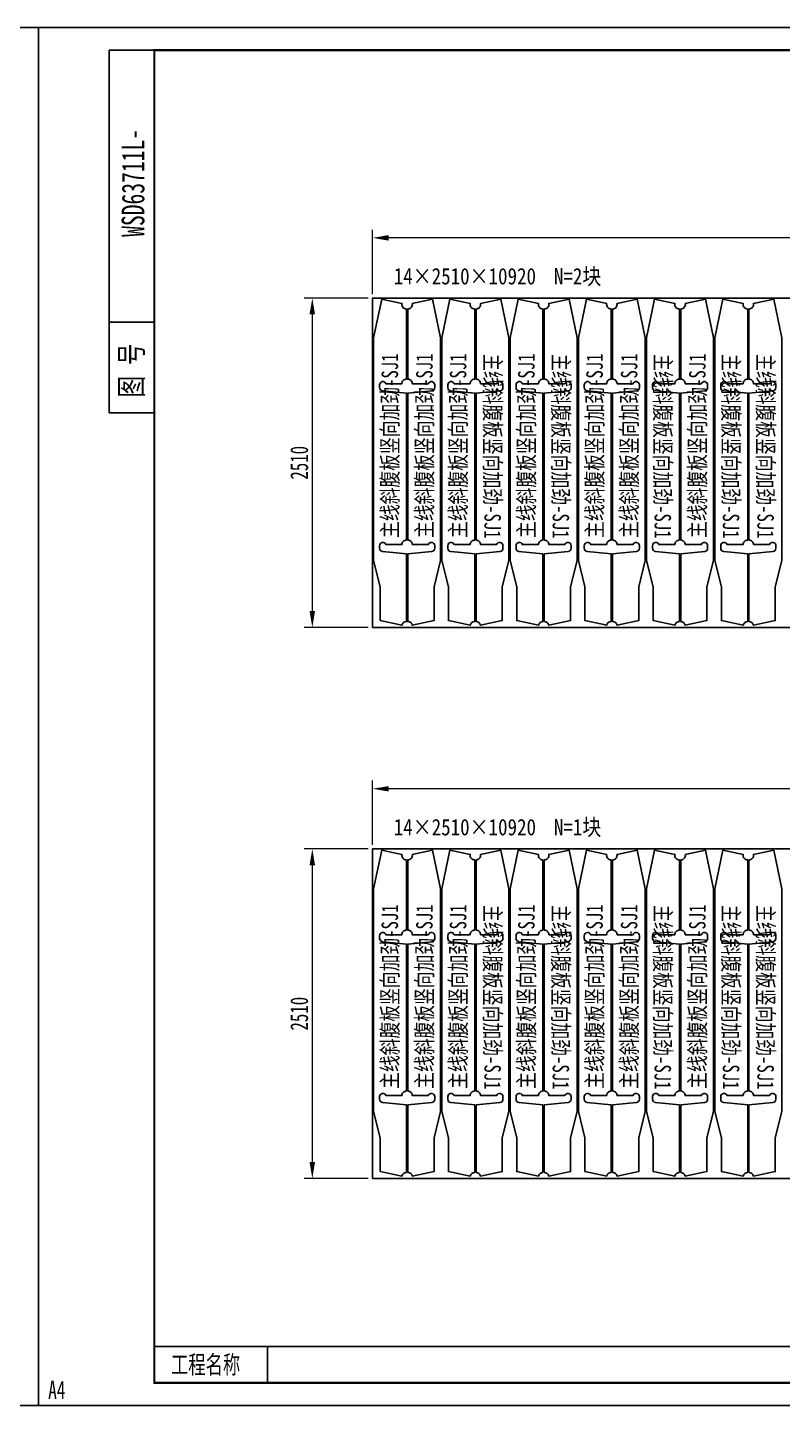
# Model space of a CAD drawing. Extents: x 1629247 to 2251351, y -601856 to -65897.
# Drawn here: x 1869268 to 1875021, y -430288 to -419788 of the extents above; entities that cross this region are included whole.
import ezdxf
from ezdxf.enums import TextEntityAlignment as Align

# ---------------------------------------------------------------- set-up
doc = ezdxf.new("R2010")
doc.units = 0
doc.header["$LTSCALE"] = 2
doc.header["$MEASUREMENT"] = 0
doc.header["$PDMODE"] = 35
doc.header["$PDSIZE"] = 50
doc.layers.get('0').update_dxf_attribs({"linetype": 'CONTINUOUS'})
doc.layers.get('Defpoints').update_dxf_attribs({"linetype": 'CONTINUOUS'})
doc.layers.add('A3', color=7, linetype='CONTINUOUS')
doc.styles.add('仿宋', font='仿宋_GB2312_1.ttf', dxfattribs={"width": 0.7})
doc.dimstyles.new('标准标注样式-50', dxfattribs={"dimscale": 50, "dimtxt": 2.7, "dimasz": 2.5, "dimexe": 1.25, "dimexo": 0.625, "dimtad": 1, "dimdec": 0, "dimdsep": 46, "dimtxsty": '仿宋', "dimcen": 2.5, "dimclrd": 3, "dimclre": 3, "dimclrt": 4, "dimazin": 0, "dimtfac": 1, "dimtdec": 0, "dimtmove": 0, "dimatfit": 3, "dimfxl": 1.25, "dimlwd": 13, "dimlwe": 13, "dimarcsym": 0})

# ---------------------------------------------------------------- blocks, each defined once
blk = doc.blocks.new('*D232')
at = {"color": 3, "lineweight": 13, "ltscale": 3}
for p, q in [((1871896, -421819), (1871896, -421329)), ((1882816, -421819), (1882816, -421329))]:
    blk.add_line(p, q, dxfattribs=at)
at = {"color": 3, "linetype": 'ByBlock', "lineweight": 13, "ltscale": 3}
blk.add_line((1882691, -421391), (1872021, -421391), dxfattribs=at)
at = {"color": 3, "ltscale": 3}
for points in [[(1872021, -421370), (1872021, -421412), (1871896, -421391)], [(1882691, -421370), (1882691, -421412), (1882816, -421391)]]:
    blk.add_solid(points, dxfattribs=at)
at = {"layer": 'Defpoints', "color": 0, "ltscale": 3}
for p in [(1871896, -421391), (1871896, -421850), (1882816, -421850)]:
    blk.add_point(p, dxfattribs=at)
at = {"color": 4, "ltscale": 3, "insert": (1877356, -421292), "char_height": 135, "attachment_point": 5, "style": '仿宋'}
blk.add_mtext('10920', dxfattribs=at)
blk = doc.blocks.new('*D233')
at = {"color": 3, "lineweight": 13, "ltscale": 3}
for p, q in [((1871864, -421850), (1871376, -421850)), ((1871864, -424360), (1871376, -424360))]:
    blk.add_line(p, q, dxfattribs=at)
at = {"color": 3, "linetype": 'ByBlock', "lineweight": 13, "ltscale": 3}
blk.add_line((1871438, -421975), (1871438, -424235), dxfattribs=at)
at = {"color": 3, "ltscale": 3}
for points in [[(1871417, -421975), (1871459, -421975), (1871438, -421850)], [(1871417, -424235), (1871459, -424235), (1871438, -424360)]]:
    blk.add_solid(points, dxfattribs=at)
at = {"layer": 'Defpoints', "color": 0, "ltscale": 3}
for p in [(1871896, -421850), (1871438, -424360), (1871896, -424360)]:
    blk.add_point(p, dxfattribs=at)
at = {"color": 4, "ltscale": 3, "insert": (1871339, -423105), "char_height": 135, "attachment_point": 5, "rotation": 90, "style": '仿宋'}
blk.add_mtext('2510', dxfattribs=at)
blk = doc.blocks.new('tukuangA4-')
at = {"layer": 'A3'}
for p, q in [((537, 7565), (537, 10327)), ((882, 10327), (537, 10327)), ((882, 8256), (537, 8256)), ((882, 7565), (537, 7565)), ((1745, 173), (1745, 449))]:
    blk.add_line(p, q, dxfattribs=at)
blk.add_lwpolyline([(14850, 10500), (14850, 0), (0, 0), (0, 10500)], close=True, dxfattribs=at)
for points, const_width in [([(882, 10327), (14677, 10327), (14677, 173), (882, 173), (882, 10327)], 17.3), ([(882, 449), (14677, 449)], 13.8)]:
    blk.add_lwpolyline(points, dxfattribs=dict(at, const_width=const_width))
at = {"layer": 'A3', "color": 7, "linetype": 'Continuous', "style": '仿宋', "width": 0.7}
blk.add_text('WSD63711L-', height=172.6, rotation=90, dxfattribs=at).set_placement((806, 9316), align=Align.CENTER)
blk.add_text('图 号', height=172.6, rotation=90, dxfattribs=at).set_placement((793, 7681))
blk.add_text('工程名称', height=138.1, dxfattribs=at).set_placement((1009, 242))
blk.add_text('A4', height=138.1, dxfattribs=at).set_placement((139, 50), align=Align.CENTER)
blk = doc.blocks.new('*D234')
at = {"color": 3, "lineweight": 13, "ltscale": 3}
for p, q in [((1871896, -426017), (1871896, -425527)), ((1882816, -426017), (1882816, -425527))]:
    blk.add_line(p, q, dxfattribs=at)
at = {"color": 3, "linetype": 'ByBlock', "lineweight": 13, "ltscale": 3}
blk.add_line((1882691, -425589), (1872021, -425589), dxfattribs=at)
at = {"color": 3, "ltscale": 3}
for points in [[(1872021, -425569), (1872021, -425610), (1871896, -425589)], [(1882691, -425569), (1882691, -425610), (1882816, -425589)]]:
    blk.add_solid(points, dxfattribs=at)
at = {"layer": 'Defpoints', "color": 0, "ltscale": 3}
for p in [(1871896, -425589), (1871896, -426048), (1882816, -426048)]:
    blk.add_point(p, dxfattribs=at)
at = {"color": 4, "ltscale": 3, "insert": (1877356, -425491), "char_height": 135, "attachment_point": 5, "style": '仿宋'}
blk.add_mtext('10920', dxfattribs=at)
blk = doc.blocks.new('*D235')
at = {"color": 3, "lineweight": 13, "ltscale": 3}
for p, q in [((1871864, -426048), (1871376, -426048)), ((1871864, -428558), (1871376, -428558))]:
    blk.add_line(p, q, dxfattribs=at)
at = {"color": 3, "linetype": 'ByBlock', "lineweight": 13, "ltscale": 3}
blk.add_line((1871438, -426173), (1871438, -428433), dxfattribs=at)
at = {"color": 3, "ltscale": 3}
for points in [[(1871417, -426173), (1871459, -426173), (1871438, -426048)], [(1871417, -428433), (1871459, -428433), (1871438, -428558)]]:
    blk.add_solid(points, dxfattribs=at)
at = {"layer": 'Defpoints', "color": 0, "ltscale": 3}
for p in [(1871896, -426048), (1871438, -428558), (1871896, -428558)]:
    blk.add_point(p, dxfattribs=at)
at = {"color": 4, "ltscale": 3, "insert": (1871339, -427303), "char_height": 135, "attachment_point": 5, "rotation": 90, "style": '仿宋'}
blk.add_mtext('2510', dxfattribs=at)

msp = doc.modelspace()

# ---------------------------------------------------------------- linework, layer by layer
at = {"color": 8, "ltscale": 3}
for points in [[(1871895.6, -424359.8), (1882815.6, -424359.8), (1882815.6, -421849.8), (1871895.6, -421849.8)], [(1871895.6, -428558), (1882815.6, -428558), (1882815.6, -426048), (1871895.6, -426048)]]:
    msp.add_lwpolyline(points, close=True, dxfattribs=at)
at = {"color": 1, "ltscale": 3}
for points in [[(1871955.6, -424049.8), (1871955.6, -424308.1), (1872121.3, -424342.6, -0.3552568), (1872155.6, -424314.8), (1872155.6, -423799.9), (1871973.1, -423781.8, -0.3855079), (1871950.6, -423756.9), (1871950.6, -423736.9, -0.8490905), (1871999.3, -423728.9), (1872120.6, -423728.9, -0.4142136), (1872155.6, -423693.9), (1872155.6, -422574.1), (1871973.1, -422556, -0.3855079), (1871950.6, -422531.1), (1871950.6, -422511.1, -0.8490905), (1871999.3, -422503.1), (1872120.6, -422503.1, -0.4142136), (1872155.6, -422468.1), (1872155.6, -421933.3, -0.4757351), (1872121.3, -421891.1), (1871966.8, -421858.9), (1871905.6, -422152.6), (1871905.6, -423849.8)], [(1872365.6, -424049.8), (1872365.6, -424308.1), (1872199.9, -424342.6, 0.3552568), (1872165.6, -424314.8), (1872165.6, -423799.9), (1872348.1, -423781.8, 0.3855079), (1872370.6, -423756.9), (1872370.6, -423736.9, 0.8490905), (1872321.9, -423728.9), (1872200.6, -423728.9, 0.4142136), (1872165.6, -423693.9), (1872165.6, -422574.1), (1872348.1, -422556, 0.3855079), (1872370.6, -422531.1), (1872370.6, -422511.1, 0.8490905), (1872321.9, -422503.1), (1872200.6, -422503.1, 0.4142136), (1872165.6, -422468.1), (1872165.6, -421933.3, 0.4757351), (1872199.9, -421891.1), (1872354.4, -421858.9), (1872415.6, -422152.6), (1872415.6, -423849.8)], [(1872475.6, -424049.8), (1872475.6, -424308.1), (1872641.3, -424342.6, -0.3552568), (1872675.6, -424314.8), (1872675.6, -423799.9), (1872493.1, -423781.8, -0.3855079), (1872470.6, -423756.9), (1872470.6, -423736.9, -0.8490905), (1872519.3, -423728.9), (1872640.6, -423728.9, -0.4142136), (1872675.6, -423693.9), (1872675.6, -422574.1), (1872493.1, -422556, -0.3855079), (1872470.6, -422531.1), (1872470.6, -422511.1, -0.8490905), (1872519.3, -422503.1), (1872640.6, -422503.1, -0.4142136), (1872675.6, -422468.1), (1872675.6, -421933.3, -0.4757351), (1872641.3, -421891.1), (1872486.8, -421858.9), (1872425.6, -422152.6), (1872425.6, -423849.8)], [(1872885.6, -424049.8), (1872885.6, -424308.1), (1872719.9, -424342.6, 0.3552568), (1872685.6, -424314.8), (1872685.6, -423799.9), (1872868.1, -423781.8, 0.3855079), (1872890.6, -423756.9), (1872890.6, -423736.9, 0.8490905), (1872841.9, -423728.9), (1872720.6, -423728.9, 0.4142136), (1872685.6, -423693.9), (1872685.6, -422574.1), (1872868.1, -422556, 0.3855079), (1872890.6, -422531.1), (1872890.6, -422511.1, 0.8490905), (1872841.9, -422503.1), (1872720.6, -422503.1, 0.4142136), (1872685.6, -422468.1), (1872685.6, -421933.3, 0.4757351), (1872719.9, -421891.1), (1872874.4, -421858.9), (1872935.6, -422152.6), (1872935.6, -423849.8)], [(1872995.6, -424049.8), (1872995.6, -424308.1), (1873161.3, -424342.6, -0.3552568), (1873195.6, -424314.8), (1873195.6, -423799.9), (1873013.1, -423781.8, -0.3855079), (1872990.6, -423756.9), (1872990.6, -423736.9, -0.8490905), (1873039.3, -423728.9), (1873160.6, -423728.9, -0.4142136), (1873195.6, -423693.9), (1873195.6, -422574.1), (1873013.1, -422556, -0.3855079), (1872990.6, -422531.1), (1872990.6, -422511.1, -0.8490905), (1873039.3, -422503.1), (1873160.6, -422503.1, -0.4142136), (1873195.6, -422468.1), (1873195.6, -421933.3, -0.4757351), (1873161.3, -421891.1), (1873006.8, -421858.9), (1872945.6, -422152.6), (1872945.6, -423849.8)], [(1873405.6, -424049.8), (1873405.6, -424308.1), (1873239.9, -424342.6, 0.3552568), (1873205.6, -424314.8), (1873205.6, -423799.9), (1873388.1, -423781.8, 0.3855079), (1873410.6, -423756.9), (1873410.6, -423736.9, 0.8490905), (1873361.9, -423728.9), (1873240.6, -423728.9, 0.4142136), (1873205.6, -423693.9), (1873205.6, -422574.1), (1873388.1, -422556, 0.3855079), (1873410.6, -422531.1), (1873410.6, -422511.1, 0.8490905), (1873361.9, -422503.1), (1873240.6, -422503.1, 0.4142136), (1873205.6, -422468.1), (1873205.6, -421933.3, 0.4757351), (1873239.9, -421891.1), (1873394.4, -421858.9), (1873455.6, -422152.6), (1873455.6, -423849.8)], [(1873515.6, -424049.8), (1873515.6, -424308.1), (1873681.3, -424342.6, -0.3552568), (1873715.6, -424314.8), (1873715.6, -423799.9), (1873533.1, -423781.8, -0.3855079), (1873510.6, -423756.9), (1873510.6, -423736.9, -0.8490905), (1873559.3, -423728.9), (1873680.6, -423728.9, -0.4142136), (1873715.6, -423693.9), (1873715.6, -422574.1), (1873533.1, -422556, -0.3855079), (1873510.6, -422531.1), (1873510.6, -422511.1, -0.8490905), (1873559.3, -422503.1), (1873680.6, -422503.1, -0.4142136), (1873715.6, -422468.1), (1873715.6, -421933.3, -0.4757351), (1873681.3, -421891.1), (1873526.8, -421858.9), (1873465.6, -422152.6), (1873465.6, -423849.8)], [(1873925.6, -424049.8), (1873925.6, -424308.1), (1873759.9, -424342.6, 0.3552568), (1873725.6, -424314.8), (1873725.6, -423799.9), (1873908.1, -423781.8, 0.3855079), (1873930.6, -423756.9), (1873930.6, -423736.9, 0.8490905), (1873881.9, -423728.9), (1873760.6, -423728.9, 0.4142136), (1873725.6, -423693.9), (1873725.6, -422574.1), (1873908.1, -422556, 0.3855079), (1873930.6, -422531.1), (1873930.6, -422511.1, 0.8490905), (1873881.9, -422503.1), (1873760.6, -422503.1, 0.4142136), (1873725.6, -422468.1), (1873725.6, -421933.3, 0.4757351), (1873759.9, -421891.1), (1873914.4, -421858.9), (1873975.6, -422152.6), (1873975.6, -423849.8)], [(1874035.6, -424049.8), (1874035.6, -424308.1), (1874201.3, -424342.6, -0.3552568), (1874235.6, -424314.8), (1874235.6, -423799.9), (1874053.1, -423781.8, -0.3855079), (1874030.6, -423756.9), (1874030.6, -423736.9, -0.8490905), (1874079.3, -423728.9), (1874200.6, -423728.9, -0.4142136), (1874235.6, -423693.9), (1874235.6, -422574.1), (1874053.1, -422556, -0.3855079), (1874030.6, -422531.1), (1874030.6, -422511.1, -0.8490905), (1874079.3, -422503.1), (1874200.6, -422503.1, -0.4142136), (1874235.6, -422468.1), (1874235.6, -421933.3, -0.4757351), (1874201.3, -421891.1), (1874046.8, -421858.9), (1873985.6, -422152.6), (1873985.6, -423849.8)], [(1874445.6, -424049.8), (1874445.6, -424308.1), (1874279.9, -424342.6, 0.3552568), (1874245.6, -424314.8), (1874245.6, -423799.9), (1874428.1, -423781.8, 0.3855079), (1874450.6, -423756.9), (1874450.6, -423736.9, 0.8490905), (1874401.9, -423728.9), (1874280.6, -423728.9, 0.4142136), (1874245.6, -423693.9), (1874245.6, -422574.1), (1874428.1, -422556, 0.3855079), (1874450.6, -422531.1), (1874450.6, -422511.1, 0.8490905), (1874401.9, -422503.1), (1874280.6, -422503.1, 0.4142136), (1874245.6, -422468.1), (1874245.6, -421933.3, 0.4757351), (1874279.9, -421891.1), (1874434.4, -421858.9), (1874495.6, -422152.6), (1874495.6, -423849.8)], [(1874555.6, -424049.8), (1874555.6, -424308.1), (1874721.3, -424342.6, -0.3552568), (1874755.6, -424314.8), (1874755.6, -423799.9), (1874573.1, -423781.8, -0.3855079), (1874550.6, -423756.9), (1874550.6, -423736.9, -0.8490905), (1874599.3, -423728.9), (1874720.6, -423728.9, -0.4142136), (1874755.6, -423693.9), (1874755.6, -422574.1), (1874573.1, -422556, -0.3855079), (1874550.6, -422531.1), (1874550.6, -422511.1, -0.8490905), (1874599.3, -422503.1), (1874720.6, -422503.1, -0.4142136), (1874755.6, -422468.1), (1874755.6, -421933.3, -0.4757351), (1874721.3, -421891.1), (1874566.8, -421858.9), (1874505.6, -422152.6), (1874505.6, -423849.8)], [(1874965.6, -424049.8), (1874965.6, -424308.1), (1874799.9, -424342.6, 0.3552568), (1874765.6, -424314.8), (1874765.6, -423799.9), (1874948.1, -423781.8, 0.3855079), (1874970.6, -423756.9), (1874970.6, -423736.9, 0.8490905), (1874921.9, -423728.9), (1874800.6, -423728.9, 0.4142136), (1874765.6, -423693.9), (1874765.6, -422574.1), (1874948.1, -422556, 0.3855079), (1874970.6, -422531.1), (1874970.6, -422511.1, 0.8490905), (1874921.9, -422503.1), (1874800.6, -422503.1, 0.4142136), (1874765.6, -422468.1), (1874765.6, -421933.3, 0.4757351), (1874799.9, -421891.1), (1874954.4, -421858.9), (1875015.6, -422152.6), (1875015.6, -423849.8)], [(1871955.6, -428248), (1871955.6, -428506.4), (1872121.3, -428540.9, -0.3552568), (1872155.6, -428513), (1872155.6, -427998.2), (1871973.1, -427980, -0.3855079), (1871950.6, -427955.2), (1871950.6, -427935.2, -0.8490905), (1871999.3, -427927.2), (1872120.6, -427927.2, -0.4142136), (1872155.6, -427892.2), (1872155.6, -426772.4), (1871973.1, -426754.3, -0.3855079), (1871950.6, -426729.4), (1871950.6, -426709.4, -0.8490905), (1871999.3, -426701.4), (1872120.6, -426701.4, -0.4142136), (1872155.6, -426666.4), (1872155.6, -426131.5, -0.4757351), (1872121.3, -426089.4), (1871966.8, -426057.2), (1871905.6, -426350.9), (1871905.6, -428048)], [(1872365.6, -428248), (1872365.6, -428506.4), (1872199.9, -428540.9, 0.3552568), (1872165.6, -428513), (1872165.6, -427998.2), (1872348.1, -427980, 0.3855079), (1872370.6, -427955.2), (1872370.6, -427935.2, 0.8490905), (1872321.9, -427927.2), (1872200.6, -427927.2, 0.4142136), (1872165.6, -427892.2), (1872165.6, -426772.4), (1872348.1, -426754.3, 0.3855079), (1872370.6, -426729.4), (1872370.6, -426709.4, 0.8490905), (1872321.9, -426701.4), (1872200.6, -426701.4, 0.4142136), (1872165.6, -426666.4), (1872165.6, -426131.5, 0.4757351), (1872199.9, -426089.4), (1872354.4, -426057.2), (1872415.6, -426350.9), (1872415.6, -428048)], [(1872475.6, -428248), (1872475.6, -428506.4), (1872641.3, -428540.9, -0.3552568), (1872675.6, -428513), (1872675.6, -427998.2), (1872493.1, -427980, -0.3855079), (1872470.6, -427955.2), (1872470.6, -427935.2, -0.8490905), (1872519.3, -427927.2), (1872640.6, -427927.2, -0.4142136), (1872675.6, -427892.2), (1872675.6, -426772.4), (1872493.1, -426754.3, -0.3855079), (1872470.6, -426729.4), (1872470.6, -426709.4, -0.8490905), (1872519.3, -426701.4), (1872640.6, -426701.4, -0.4142136), (1872675.6, -426666.4), (1872675.6, -426131.5, -0.4757351), (1872641.3, -426089.4), (1872486.8, -426057.2), (1872425.6, -426350.9), (1872425.6, -428048)], [(1872885.6, -428248), (1872885.6, -428506.4), (1872719.9, -428540.9, 0.3552568), (1872685.6, -428513), (1872685.6, -427998.2), (1872868.1, -427980, 0.3855079), (1872890.6, -427955.2), (1872890.6, -427935.2, 0.8490905), (1872841.9, -427927.2), (1872720.6, -427927.2, 0.4142136), (1872685.6, -427892.2), (1872685.6, -426772.4), (1872868.1, -426754.3, 0.3855079), (1872890.6, -426729.4), (1872890.6, -426709.4, 0.8490905), (1872841.9, -426701.4), (1872720.6, -426701.4, 0.4142136), (1872685.6, -426666.4), (1872685.6, -426131.5, 0.4757351), (1872719.9, -426089.4), (1872874.4, -426057.2), (1872935.6, -426350.9), (1872935.6, -428048)], [(1872995.6, -428248), (1872995.6, -428506.4), (1873161.3, -428540.9, -0.3552568), (1873195.6, -428513), (1873195.6, -427998.2), (1873013.1, -427980, -0.3855079), (1872990.6, -427955.2), (1872990.6, -427935.2, -0.8490905), (1873039.3, -427927.2), (1873160.6, -427927.2, -0.4142136), (1873195.6, -427892.2), (1873195.6, -426772.4), (1873013.1, -426754.3, -0.3855079), (1872990.6, -426729.4), (1872990.6, -426709.4, -0.8490905), (1873039.3, -426701.4), (1873160.6, -426701.4, -0.4142136), (1873195.6, -426666.4), (1873195.6, -426131.5, -0.4757351), (1873161.3, -426089.4), (1873006.8, -426057.2), (1872945.6, -426350.9), (1872945.6, -428048)], [(1873405.6, -428248), (1873405.6, -428506.4), (1873239.9, -428540.9, 0.3552568), (1873205.6, -428513), (1873205.6, -427998.2), (1873388.1, -427980, 0.3855079), (1873410.6, -427955.2), (1873410.6, -427935.2, 0.8490905), (1873361.9, -427927.2), (1873240.6, -427927.2, 0.4142136), (1873205.6, -427892.2), (1873205.6, -426772.4), (1873388.1, -426754.3, 0.3855079), (1873410.6, -426729.4), (1873410.6, -426709.4, 0.8490905), (1873361.9, -426701.4), (1873240.6, -426701.4, 0.4142136), (1873205.6, -426666.4), (1873205.6, -426131.5, 0.4757351), (1873239.9, -426089.4), (1873394.4, -426057.2), (1873455.6, -426350.9), (1873455.6, -428048)], [(1873515.6, -428248), (1873515.6, -428506.4), (1873681.3, -428540.9, -0.3552568), (1873715.6, -428513), (1873715.6, -427998.2), (1873533.1, -427980, -0.3855079), (1873510.6, -427955.2), (1873510.6, -427935.2, -0.8490905), (1873559.3, -427927.2), (1873680.6, -427927.2, -0.4142136), (1873715.6, -427892.2), (1873715.6, -426772.4), (1873533.1, -426754.3, -0.3855079), (1873510.6, -426729.4), (1873510.6, -426709.4, -0.8490905), (1873559.3, -426701.4), (1873680.6, -426701.4, -0.4142136), (1873715.6, -426666.4), (1873715.6, -426131.5, -0.4757351), (1873681.3, -426089.4), (1873526.8, -426057.2), (1873465.6, -426350.9), (1873465.6, -428048)], [(1873925.6, -428248), (1873925.6, -428506.4), (1873759.9, -428540.9, 0.3552568), (1873725.6, -428513), (1873725.6, -427998.2), (1873908.1, -427980, 0.3855079), (1873930.6, -427955.2), (1873930.6, -427935.2, 0.8490905), (1873881.9, -427927.2), (1873760.6, -427927.2, 0.4142136), (1873725.6, -427892.2), (1873725.6, -426772.4), (1873908.1, -426754.3, 0.3855079), (1873930.6, -426729.4), (1873930.6, -426709.4, 0.8490905), (1873881.9, -426701.4), (1873760.6, -426701.4, 0.4142136), (1873725.6, -426666.4), (1873725.6, -426131.5, 0.4757351), (1873759.9, -426089.4), (1873914.4, -426057.2), (1873975.6, -426350.9), (1873975.6, -428048)], [(1874035.6, -428248), (1874035.6, -428506.4), (1874201.3, -428540.9, -0.3552568), (1874235.6, -428513), (1874235.6, -427998.2), (1874053.1, -427980, -0.3855079), (1874030.6, -427955.2), (1874030.6, -427935.2, -0.8490905), (1874079.3, -427927.2), (1874200.6, -427927.2, -0.4142136), (1874235.6, -427892.2), (1874235.6, -426772.4), (1874053.1, -426754.3, -0.3855079), (1874030.6, -426729.4), (1874030.6, -426709.4, -0.8490905), (1874079.3, -426701.4), (1874200.6, -426701.4, -0.4142136), (1874235.6, -426666.4), (1874235.6, -426131.5, -0.4757351), (1874201.3, -426089.4), (1874046.8, -426057.2), (1873985.6, -426350.9), (1873985.6, -428048)], [(1874445.6, -428248), (1874445.6, -428506.4), (1874279.9, -428540.9, 0.3552568), (1874245.6, -428513), (1874245.6, -427998.2), (1874428.1, -427980, 0.3855079), (1874450.6, -427955.2), (1874450.6, -427935.2, 0.8490905), (1874401.9, -427927.2), (1874280.6, -427927.2, 0.4142136), (1874245.6, -427892.2), (1874245.6, -426772.4), (1874428.1, -426754.3, 0.3855079), (1874450.6, -426729.4), (1874450.6, -426709.4, 0.8490905), (1874401.9, -426701.4), (1874280.6, -426701.4, 0.4142136), (1874245.6, -426666.4), (1874245.6, -426131.5, 0.4757351), (1874279.9, -426089.4), (1874434.4, -426057.2), (1874495.6, -426350.9), (1874495.6, -428048)], [(1874555.6, -428248), (1874555.6, -428506.4), (1874721.3, -428540.9, -0.3552568), (1874755.6, -428513), (1874755.6, -427998.2), (1874573.1, -427980, -0.3855079), (1874550.6, -427955.2), (1874550.6, -427935.2, -0.8490905), (1874599.3, -427927.2), (1874720.6, -427927.2, -0.4142136), (1874755.6, -427892.2), (1874755.6, -426772.4), (1874573.1, -426754.3, -0.3855079), (1874550.6, -426729.4), (1874550.6, -426709.4, -0.8490905), (1874599.3, -426701.4), (1874720.6, -426701.4, -0.4142136), (1874755.6, -426666.4), (1874755.6, -426131.5, -0.4757351), (1874721.3, -426089.4), (1874566.8, -426057.2), (1874505.6, -426350.9), (1874505.6, -428048)], [(1874965.6, -428248), (1874965.6, -428506.4), (1874799.9, -428540.9, 0.3552568), (1874765.6, -428513), (1874765.6, -427998.2), (1874948.1, -427980, 0.3855079), (1874970.6, -427955.2), (1874970.6, -427935.2, 0.8490905), (1874921.9, -427927.2), (1874800.6, -427927.2, 0.4142136), (1874765.6, -427892.2), (1874765.6, -426772.4), (1874948.1, -426754.3, 0.3855079), (1874970.6, -426729.4), (1874970.6, -426709.4, 0.8490905), (1874921.9, -426701.4), (1874800.6, -426701.4, 0.4142136), (1874765.6, -426666.4), (1874765.6, -426131.5, 0.4757351), (1874799.9, -426089.4), (1874954.4, -426057.2), (1875015.6, -426350.9), (1875015.6, -428048)]]:
    msp.add_lwpolyline(points, format="xyb", close=True, dxfattribs=at)
at = {"layer": 'A3'}
msp.add_lwpolyline([(1854503.7, -430288.4), (1869352.2, -430288.4), (1869352.2, -419788.4), (1854503.7, -419788.4)], close=True, dxfattribs=at)

# ---------------------------------------------------------------- block references
at = {"color": 8}
msp.add_blockref('tukuangA4-', (1869352.2, -430288.4), dxfattribs=at)

# ---------------------------------------------------------------- texts
at = {"color": 7, "style": '仿宋', "width": 0.85}
for s, p in [('14×2510×10920', (1872058.5, -421745.7)), ('N=2块', (1873278.8, -421745.7)), ('14×2510×10920', (1872058.5, -425944)), ('N=1块', (1873278.8, -425944))]:
    msp.add_text(s, height=125, dxfattribs=at).set_placement(p)
at = {"color": 6, "style": '仿宋', "width": 0.75}
for rotation, p in [(90, (1872029, -422974.9)), (90, (1872292.2, -422974.9)), (90, (1872549, -422974.9)), (270, (1872812.2, -422979.4)), (90, (1873069, -422974.9)), (270, (1873332.2, -422979.4)), (90, (1873589, -422974.9)), (90, (1873852.2, -422974.9)), (270, (1874109, -422979.4)), (90, (1874372.2, -422974.9)), (270, (1874629, -422979.4)), (270, (1874892.2, -422979.4)), (90, (1872029, -427173.1)), (90, (1872292.2, -427173.1)), (90, (1872549, -427173.1)), (270, (1872812.2, -427177.7)), (90, (1873069, -427173.1)), (270, (1873332.2, -427177.7)), (90, (1873589, -427173.1)), (90, (1873852.2, -427173.1)), (270, (1874109, -427177.7)), (90, (1874372.2, -427173.1)), (270, (1874629, -427177.7)), (270, (1874892.2, -427177.7))]:
    msp.add_text('主线斜腹板竖向加劲-SJ1', height=125, rotation=rotation, dxfattribs=at).set_placement(p, align=Align.MIDDLE_CENTER)

# ---------------------------------------------------------------- dimensions: what is measured, and where the dimension line sits
at = {"color": 8, "ltscale": 3}
for base, p1, p2, picture, middle in [((1871895.6, -421391.1), (1882815.6, -421849.8), (1871895.6, -421849.8), '*D232', (1877355.6, -421292.4)), ((1871895.6, -425589.4), (1882815.6, -426048), (1871895.6, -426048), '*D234', (1877355.6, -425490.6))]:
    dim = msp.add_linear_dim(base=base, p1=p1, p2=p2, dimstyle='标准标注样式-50', dxfattribs=at)
    dim.commit()
    dim.dimension.update_dxf_attribs({"geometry": picture, "text_midpoint": middle})
for base, p1, p2, picture, middle in [((1871438, -424359.8), (1871895.6, -421849.8), (1871895.6, -424359.8), '*D233', (1871339.3, -423104.8)), ((1871438, -428558), (1871895.6, -426048), (1871895.6, -428558), '*D235', (1871339.3, -427303))]:
    dim = msp.add_linear_dim(base=base, p1=p1, p2=p2, angle=90, dimstyle='标准标注样式-50', dxfattribs=at)
    dim.commit()
    dim.dimension.update_dxf_attribs({"geometry": picture, "text_midpoint": middle})

doc.saveas('drawing.dxf')
